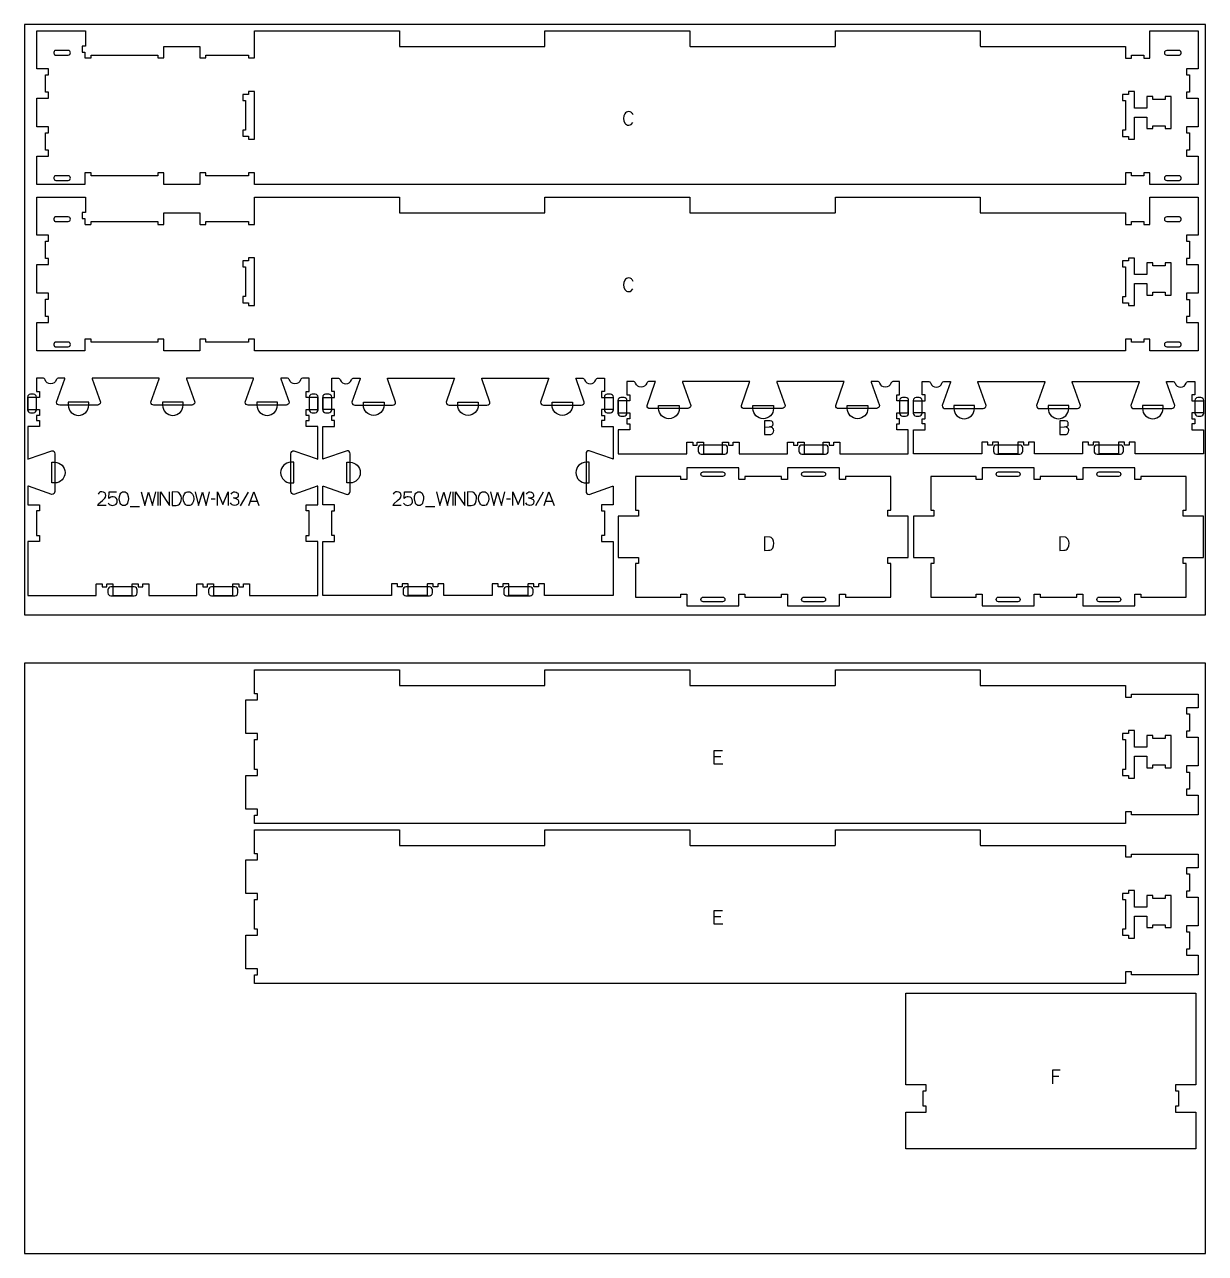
# Model space of a CAD drawing. Header units: millimetres. Extents: x -1220 to 1220, y -1270 to 3467.
# Drawn here: x -1220 to 1220, y -1270 to 1270 of the extents above; entities that cross this region are included whole.
import ezdxf

# ---------------------------------------------------------------- set-up
doc = ezdxf.new("R2010")
doc.units = ezdxf.units.MM
for name, color, linetype, true_color in [('0_SHEET_SPRUCEPLY_2440X122', 1, 'Continuous', 0xff0000), ('1_ANYTOOL_1MMDEEP_LABELS_S', 2, 'Continuous', 0xffff00), ('3_ANYTOOL_CUTTHROUGH_INSID', 4, 'Continuous', 0x00ffff), ('4_ANYTOOL_CUTTHROUGH_OUTSI', 5, 'Continuous', 0x0000ff), ('5_ANYTOOL_HALF_MILL_9MM_IN', 3, 'Continuous', 0x00ff00)]:
    doc.layers.add(name, color=color, linetype=linetype, true_color=true_color)

msp = doc.modelspace()

# ---------------------------------------------------------------- linework, layer by layer
at = {"layer": '0_SHEET_SPRUCEPLY_2440X122'}
for points in [[(-1220, 1270), (-1220, 50), (1220, 50), (1220, 1270)], [(-1220, -50), (-1220, -1270), (1220, -1270), (1220, -50)]]:
    msp.add_lwpolyline(points, close=True, dxfattribs=at)
at = {"layer": '1_ANYTOOL_1MMDEEP_LABELS_S'}
for p, q in [((-945, 304.2, 0), (-945, 276.2, 0)), ((-826.2, 289.1, 0), (-834.4, 289, 0)), ((-758.1, 303.7, 0), (-774.2, 275, 0)), ((-753.3, 285.1, 0), (-739.4, 285.1, 0)), ((-335, 304.2, 0), (-335, 276.2, 0)), ((-216.2, 289.1, 0), (-224.4, 289, 0)), ((-148.1, 303.7, 0), (-164.2, 275, 0)), ((-143.3, 285.1, 0), (-129.4, 285.1, 0)), ((-1001.6, 273.8, 0), (-982.3, 273.8, 0)), ((-391.6, 273.8, 0), (-372.3, 273.8, 0)), ((218.9, -243.8, 0), (205.2, -243.8, 0)), ((218.9, -574.4, 0), (205.2, -574.4, 0)), ((917.2, -904.5, 0), (903.7, -904.5, 0))]:
    msp.add_line(p, q, dxfattribs=at)
for points in [[(37.4, 1083.2, 0.131103), (33.9, 1088.2), (31.3, 1089.7), (28.2, 1090.2), (25.8, 1089.9), (23.7, 1089.1), (21.9, 1087.7), (20.4, 1085.8), (18.5, 1081.2), (17.8, 1076.2), (18.5, 1071.1), (20.4, 1066.5), (22, 1064.6), (23.8, 1063.3), (26, 1062.4), (28.5, 1062.2), (31.2, 1062.5), (33.4, 1063.7), (36.8, 1067.6)], [(37.4, 739.2, 0.131103), (33.9, 744.2), (31.3, 745.7), (28.2, 746.2), (25.8, 745.9), (23.7, 745.1), (21.9, 743.7), (20.4, 741.8), (18.5, 737.2), (17.8, 732.2), (18.5, 727.2), (20.4, 722.6), (22, 720.7), (23.8, 719.3), (26, 718.5), (28.5, 718.2), (31.2, 718.6), (33.4, 719.7), (36.8, 723.6)]]:
    msp.add_lwpolyline(points, format="xyb", dxfattribs=at)
for points in [[(309.2, 438.1), (319, 438.2), (324.3, 439.7), (325.4, 440.5), (326.1, 441.6), (326.7, 444.8), (326.3, 447.5), (325.8, 448.5), (325.1, 449.4), (324.2, 450), (323.2, 450.5), (320.4, 450.9), (309.2, 450.9)], [(309.2, 450.9), (309.2, 422.9), (318.2, 422.9), (320.6, 422.8), (322.2, 422.9), (323.6, 423.3), (324.9, 424.1), (325.9, 425.2), (327.4, 427.9), (327.9, 430.8), (327.7, 432.6), (327.2, 434.1), (326.4, 435.3), (325.2, 436.3), (322.3, 437.6), (319, 438.2)], [(919.2, 438.1), (929, 438.2), (934.3, 439.7), (935.4, 440.5), (936.1, 441.6), (936.7, 444.8), (936.3, 447.5), (935.8, 448.5), (935.1, 449.4), (934.2, 450), (933.2, 450.5), (930.4, 450.9), (919.2, 450.9)], [(919.2, 450.9), (919.2, 422.9), (928.2, 422.9), (930.6, 422.8), (932.2, 422.9), (933.6, 423.3), (934.9, 424.1), (935.9, 425.2), (937.4, 427.9), (937.9, 430.8), (937.7, 432.6), (937.2, 434.1), (936.4, 435.3), (935.2, 436.3), (932.3, 437.6), (929, 438.2)], [(-1051.6, 276.2), (-1068.6, 276.2), (-1067.2, 279.4), (-1059.3, 286.4), (-1054.2, 290.8), (-1052.5, 293.4), (-1052, 296.5), (-1052.6, 299.8), (-1053.3, 301.1), (-1054.4, 302.2), (-1057, 303.7), (-1060.3, 304.2), (-1062.9, 303.9), (-1065.1, 303), (-1066.8, 301.5), (-1068.2, 299.4)], [(-1047, 280.6), (-1045.3, 278.7), (-1043.3, 277.3), (-1041.1, 276.4), (-1038.6, 276.2), (-1033.2, 277.1), (-1031, 278.6), (-1029.4, 281.1), (-1028.7, 282.9), (-1028.5, 284.7), (-1029, 288.4), (-1030.7, 291.4), (-1032, 292.6), (-1033.5, 293.5), (-1037.2, 294.2), (-1039.7, 293.9), (-1041.9, 293.1), (-1045.8, 290.1), (-1045.2, 304.2), (-1030, 304.2)], [(-979, 304.2), (-971.8, 276.2), (-964, 303.3), (-956, 276.2), (-949, 304.2)], [(-939.4, 276.2), (-939.4, 304.2), (-920.6, 276.2), (-920.6, 304.2)], [(-867.6, 304.2), (-860.4, 276.2), (-852.5, 303.3), (-844.6, 276.2), (-837.6, 304.2)], [(-821.4, 276.2), (-821.4, 304.2), (-810.2, 277.7), (-799, 304), (-799, 276.2)], [(-786.5, 290.9), (-783.4, 290.4), (-780.5, 289.2), (-779.3, 288.4), (-778.4, 287.2), (-777.9, 285.8), (-777.7, 284), (-778.3, 280.4), (-779, 279.1), (-780, 278), (-782.8, 276.6), (-786.4, 276.2), (-789, 276.5), (-791.2, 277.5), (-792.9, 279.2), (-794.2, 281.5)], [(-793.2, 299.6), (-791.8, 301.6), (-790.1, 303), (-788, 303.9), (-785.5, 304.2), (-782.7, 303.7), (-780.4, 302.4), (-779.5, 301.4), (-778.9, 300.3), (-778.4, 297.4), (-778.7, 295.1), (-779.5, 293.4), (-780.7, 292.3), (-782.2, 291.5), (-789.1, 290.9)], [(-756.5, 276.2), (-746.4, 304.2), (-736, 276.2)], [(-441.6, 276.2), (-458.6, 276.2), (-457.2, 279.4), (-449.3, 286.4), (-444.2, 290.8), (-442.5, 293.4), (-442, 296.5), (-442.6, 299.8), (-443.3, 301.1), (-444.4, 302.2), (-447, 303.7), (-450.3, 304.2), (-452.9, 303.9), (-455.1, 303), (-456.8, 301.5), (-458.2, 299.4)], [(-437, 280.6), (-435.3, 278.7), (-433.3, 277.3), (-431.1, 276.4), (-428.6, 276.2), (-423.2, 277.1), (-421, 278.6), (-419.4, 281.1), (-418.7, 282.9), (-418.5, 284.7), (-419, 288.4), (-420.7, 291.4), (-422, 292.6), (-423.5, 293.5), (-427.2, 294.2), (-429.7, 293.9), (-431.9, 293.1), (-435.8, 290.1), (-435.2, 304.2), (-420, 304.2)], [(-369, 304.2), (-361.8, 276.2), (-354, 303.3), (-346, 276.2), (-339, 304.2)], [(-329.4, 276.2), (-329.4, 304.2), (-310.6, 276.2), (-310.6, 304.2)], [(-257.6, 304.2), (-250.4, 276.2), (-242.5, 303.3), (-234.6, 276.2), (-227.6, 304.2)], [(-211.4, 276.2), (-211.4, 304.2), (-200.2, 277.7), (-189, 304), (-189, 276.2)], [(-176.5, 290.9), (-173.4, 290.4), (-170.5, 289.2), (-169.3, 288.4), (-168.4, 287.2), (-167.9, 285.8), (-167.7, 284), (-168.3, 280.4), (-169, 279.1), (-170, 278), (-172.8, 276.6), (-176.4, 276.2), (-179, 276.5), (-181.2, 277.5), (-182.9, 279.2), (-184.2, 281.5)], [(-183.2, 299.6), (-181.8, 301.6), (-180.1, 303), (-178, 303.9), (-175.5, 304.2), (-172.7, 303.7), (-170.4, 302.4), (-169.5, 301.4), (-168.9, 300.3), (-168.4, 297.4), (-168.7, 295.1), (-169.5, 293.4), (-170.7, 292.3), (-172.2, 291.5), (-179.1, 290.9)], [(-146.5, 276.2), (-136.4, 304.2), (-126, 276.2)], [(222.9, -258.8), (205.2, -258.8), (205.2, -230.8), (221.8, -230.8)], [(222.9, -589.4), (205.2, -589.4), (205.2, -561.4), (221.8, -561.4)], [(920.2, -891.4), (903.7, -891.4), (903.7, -919.4)]]:
    msp.add_lwpolyline(points, dxfattribs=at)
for points in [[(-1015.1, 304.4), (-1012.5, 304), (-1010.4, 303), (-1008.8, 301.4), (-1007.5, 299.4), (-1006, 294.6), (-1005.6, 289.8), (-1007.6, 280.6), (-1008.8, 278.5), (-1010.4, 277.1), (-1012.5, 276.2), (-1015.1, 275.9), (-1017.6, 276.2), (-1019.7, 277.1), (-1021.3, 278.6), (-1022.5, 280.6), (-1024.5, 289.8), (-1024.1, 294.7), (-1022.6, 299.4), (-1021.3, 301.4), (-1019.7, 303), (-1017.6, 304)], [(-915, 304.2), (-915, 276.2), (-907, 276.2), (-904.2, 276.6), (-901.8, 277.5), (-899.9, 278.9), (-898.4, 280.9), (-896.6, 285.7), (-896, 290.8), (-896.5, 295.1), (-898.3, 299), (-901.6, 302.6), (-903.5, 303.5)], [(-881, 304.5), (-878.4, 304.1), (-876.2, 303.1), (-873, 299.6), (-871.2, 294.9), (-870.6, 290), (-871.2, 285.2), (-873.2, 280.5), (-874.6, 278.4), (-876.5, 276.9), (-878.7, 276), (-881.3, 275.7), (-884, 276), (-886.2, 276.9), (-888.1, 278.4), (-889.6, 280.6), (-891.6, 285.4), (-892.2, 290.3), (-891.5, 295.3), (-889.5, 300), (-888, 301.9), (-886, 303.4), (-883.7, 304.2)], [(-405.1, 304.4), (-402.5, 304), (-400.4, 303), (-398.8, 301.4), (-397.5, 299.4), (-396, 294.6), (-395.6, 289.8), (-397.6, 280.6), (-398.8, 278.5), (-400.4, 277.1), (-402.5, 276.2), (-405.1, 275.9), (-407.6, 276.2), (-409.7, 277.1), (-411.3, 278.6), (-412.5, 280.6), (-414.5, 289.8), (-414.1, 294.7), (-412.6, 299.4), (-411.3, 301.4), (-409.7, 303), (-407.6, 304)], [(-305, 304.2), (-305, 276.2), (-297, 276.2), (-294.2, 276.6), (-291.8, 277.5), (-289.9, 278.9), (-288.4, 280.9), (-286.6, 285.7), (-286, 290.8), (-286.5, 295.1), (-288.3, 299), (-291.6, 302.6), (-293.5, 303.5)], [(-271, 304.5), (-268.4, 304.1), (-266.2, 303.1), (-263, 299.6), (-261.2, 294.9), (-260.6, 290), (-261.2, 285.2), (-263.2, 280.5), (-264.6, 278.4), (-266.5, 276.9), (-268.7, 276), (-271.3, 275.7), (-274, 276), (-276.2, 276.9), (-278.1, 278.4), (-279.6, 280.6), (-281.6, 285.4), (-282.2, 290.3), (-281.5, 295.3), (-279.5, 300), (-278, 301.9), (-276, 303.4), (-273.7, 304.2)], [(309.2, 211.2), (309.2, 183.2), (317.1, 183.3), (320, 183.6), (322.4, 184.5), (324.3, 186), (325.8, 188), (327.6, 192.8), (328.2, 197.9), (327.6, 202.2), (325.9, 206.1), (322.6, 209.7), (320.6, 210.6)], [(919.2, 211.2), (919.2, 183.2), (927.1, 183.3), (930, 183.6), (932.4, 184.5), (934.3, 186), (935.8, 188), (937.6, 192.8), (938.2, 197.9), (937.6, 202.2), (935.9, 206.1), (932.6, 209.7), (930.6, 210.6)]]:
    msp.add_lwpolyline(points, close=True, dxfattribs=at)
at = {"layer": '3_ANYTOOL_CUTTHROUGH_INSID'}
for points in [[(-1130, 1216.5), (-1155.7, 1216.5), (-1156.5, 1216.4), (-1157.3, 1216.2), (-1158, 1215.7), (-1159.1, 1214.3), (-1159.7, 1212.6), (-1159.7, 1210.9), (-1159.1, 1209.2), (-1158, 1207.8), (-1157.3, 1207.4), (-1156.5, 1207.1), (-1155.7, 1207), (-1130, 1207, 1)], [(1140, 1216.4, 1), (1140, 1206.9), (1165.7, 1206.9), (1166.5, 1207), (1167.3, 1207.3), (1168, 1207.7), (1169.1, 1209.1), (1169.7, 1210.8), (1169.7, 1212.5), (1169.1, 1214.2), (1168, 1215.6), (1167.3, 1216.1), (1166.5, 1216.4), (1165.7, 1216.4)], [(-1130, 948, 1), (-1130, 957.5), (-1155.7, 957.5), (-1156.5, 957.4), (-1157.3, 957.2), (-1158, 956.7), (-1159.1, 955.3), (-1159.7, 953.6), (-1159.7, 951.9), (-1159.1, 950.2), (-1158, 948.8), (-1157.3, 948.4), (-1156.5, 948.1), (-1155.7, 948)], [(1140, 947.9), (1165.7, 947.9), (1166.5, 948), (1167.3, 948.3), (1168, 948.7), (1169.1, 950.1), (1169.7, 951.8), (1169.7, 953.5), (1169.1, 955.2), (1168, 956.6), (1167.3, 957.1), (1166.5, 957.4), (1165.7, 957.4), (1140, 957.4, 1)], [(-1130, 872.6), (-1155.7, 872.6), (-1156.5, 872.5), (-1157.3, 872.2), (-1158, 871.8), (-1159.1, 870.4), (-1159.7, 868.7), (-1159.7, 867), (-1159.1, 865.3), (-1158, 863.9), (-1157.3, 863.4), (-1156.5, 863.2), (-1155.7, 863.1), (-1130, 863.1, 1)], [(1140, 872.5, 1), (1140, 863), (1165.7, 863), (1166.5, 863.1), (1167.3, 863.3), (1168, 863.8), (1169.1, 865.2), (1169.7, 866.9), (1169.7, 868.6), (1169.1, 870.3), (1168, 871.7), (1167.3, 872.1), (1166.5, 872.4), (1165.7, 872.5)], [(-1130, 604.1, 1), (-1130, 613.6), (-1155.7, 613.6), (-1156.5, 613.5), (-1157.3, 613.2), (-1158, 612.8), (-1159.1, 611.4), (-1159.7, 609.7), (-1159.7, 608), (-1159.1, 606.3), (-1158, 604.9), (-1157.3, 604.4), (-1156.5, 604.2), (-1155.7, 604.1)], [(1140, 604), (1165.7, 604), (1166.5, 604.1), (1167.3, 604.3), (1168, 604.8), (1169.1, 606.2), (1169.7, 607.9), (1169.7, 609.6), (1169.1, 611.3), (1168, 612.7), (1167.3, 613.1), (1166.5, 613.4), (1165.7, 613.5), (1140, 613.5, 1)], [(222.4, 336), (182.4, 336, -1), (182.4, 345.5), (222.4, 345.5, -1)], [(430.4, 336), (390.4, 336, -1), (390.4, 345.5), (430.4, 345.5, -1)], [(792.4, 336, -1), (792.4, 345.5), (832.4, 345.5, -1), (832.4, 336)], [(1000.4, 336, -1), (1000.4, 345.5), (1040.4, 345.5, -1), (1040.4, 336)], [(222.4, 86.5, -1), (222.4, 77), (182.4, 77, -1), (182.4, 86.5)], [(430.4, 86.5, -1), (430.4, 77), (390.4, 77, -1), (390.4, 86.5)], [(792.4, 86.5), (832.4, 86.5, -1), (832.4, 77), (792.4, 77, -1)], [(1000.4, 86.5), (1040.4, 86.5, -1), (1040.4, 77), (1000.4, 77, -1)]]:
    msp.add_lwpolyline(points, format="xyb", close=True, dxfattribs=at)
for points in [[(-744.7, 1033.1), (-744.7, 1131.6), (-757.2, 1131.6), (-757.2, 1125.6), (-769.2, 1125.6), (-769.2, 1113.1), (-763.2, 1113.1), (-763.2, 1051.6), (-769.2, 1051.6), (-769.2, 1039.1), (-757.2, 1039.1), (-757.2, 1033.1)], [(1048.7, 1039), (1060.8, 1039), (1060.8, 1033), (1073.3, 1033), (1073.3, 1078.9), (1098.8, 1078.9), (1098.8, 1054.9), (1111.3, 1054.9), (1111.3, 1060.9), (1136.8, 1060.9), (1136.8, 1054.9), (1149.3, 1054.9), (1149.3, 1121.4), (1136.8, 1121.4), (1136.8, 1115.4), (1111.3, 1115.4), (1111.3, 1121.4), (1098.8, 1121.4), (1098.8, 1097.4), (1073.3, 1097.4), (1073.3, 1131.5), (1060.8, 1131.5), (1060.8, 1125.5), (1048.7, 1125.5), (1048.7, 1113), (1054.7, 1113), (1054.7, 1051.5), (1048.7, 1051.5)], [(-744.7, 689.1), (-744.7, 787.6), (-757.2, 787.6), (-757.2, 781.6), (-769.2, 781.6), (-769.2, 769.1), (-763.2, 769.1), (-763.2, 707.6), (-769.2, 707.6), (-769.2, 695.1), (-757.2, 695.1), (-757.2, 689.1)], [(1048.7, 695), (1060.8, 695), (1060.8, 689), (1073.3, 689), (1073.3, 735), (1098.8, 735), (1098.8, 711), (1111.3, 711), (1111.3, 717), (1136.8, 717), (1136.8, 711), (1149.3, 711), (1149.3, 777.5), (1136.8, 777.5), (1136.8, 771.5), (1111.3, 771.5), (1111.3, 777.5), (1098.8, 777.5), (1098.8, 753.5), (1073.3, 753.5), (1073.3, 787.5), (1060.8, 787.5), (1060.8, 781.5), (1048.7, 781.5), (1048.7, 769), (1054.7, 769), (1054.7, 707.5), (1048.7, 707.5)], [(1048.7, -281.9), (1060.8, -281.9), (1060.8, -287.9), (1073.3, -287.9), (1073.3, -242), (1098.8, -242), (1098.8, -266), (1111.3, -266), (1111.3, -260), (1136.8, -260), (1136.8, -266), (1149.3, -266), (1149.3, -199.5), (1136.8, -199.5), (1136.8, -205.5), (1111.3, -205.5), (1111.3, -199.5), (1098.8, -199.5), (1098.8, -223.5), (1073.3, -223.5), (1073.3, -189.4), (1060.8, -189.4), (1060.8, -195.4), (1048.7, -195.4), (1048.7, -207.9), (1054.7, -207.9), (1054.7, -269.4), (1048.7, -269.4)], [(1048.7, -612.5), (1060.8, -612.5), (1060.8, -618.5), (1073.3, -618.5), (1073.3, -572.6), (1098.8, -572.6), (1098.8, -596.6), (1111.3, -596.6), (1111.3, -590.6), (1136.8, -590.6), (1136.8, -596.6), (1149.3, -596.6), (1149.3, -530.1), (1136.8, -530.1), (1136.8, -536.1), (1111.3, -536.1), (1111.3, -530.1), (1098.8, -530.1), (1098.8, -554.1), (1073.3, -554.1), (1073.3, -520), (1060.8, -520), (1060.8, -526), (1048.7, -526), (1048.7, -538.5), (1054.7, -538.5), (1054.7, -600), (1048.7, -600)]]:
    msp.add_lwpolyline(points, close=True, dxfattribs=at)
at = {"layer": '4_ANYTOOL_CUTTHROUGH_OUTSI'}
for points in [[(-1083, 963.5), (-1095, 963.5, 0.414214), (-1095.2, 963.3), (-1095.2, 939.5), (-1194.7, 939.5), (-1194.7, 998), (-1171, 998, 0.414214), (-1170.8, 998.3), (-1170.8, 1010.3, 0.414214), (-1171, 1010.5), (-1176.8, 1010.5), (-1176.8, 1046), (-1171, 1046, 0.414214), (-1170.8, 1046.3), (-1170.8, 1058.3, 0.414214), (-1171, 1058.5), (-1194.7, 1058.5), (-1194.7, 1118), (-1171, 1118, 0.414214), (-1170.8, 1118.3), (-1170.8, 1130.3, 0.414214), (-1171, 1130.5), (-1176.8, 1130.5), (-1176.8, 1166), (-1171, 1166, 0.414214), (-1170.8, 1166.3), (-1170.8, 1178.3, 0.414214), (-1171, 1178.5), (-1194.7, 1178.5), (-1194.7, 1257), (-1093.8, 1257), (-1093.8, 1225.5), (-1101, 1225.5, 0.414214), (-1101.2, 1225.3), (-1101.2, 1213.3, 0.414214), (-1101, 1213), (-1095.2, 1213), (-1095.2, 1201.3, 0.414214), (-1095, 1201), (-1083, 1201, 0.414214), (-1082.7, 1201.3), (-1082.7, 1207), (-944.7, 1207), (-944.7, 1201.3, 0.414214), (-944.5, 1201), (-932.5, 1201, 0.414214), (-932.2, 1201.3), (-932.2, 1225), (-857.7, 1225), (-857.7, 1201.3, 0.414214), (-857.5, 1201), (-845.5, 1201, 0.414214), (-845.2, 1201.3), (-845.2, 1207), (-757.2, 1207), (-757.2, 1201.3, 0.414214), (-757, 1201), (-745, 1201, 0.414214), (-744.7, 1201.3), (-744.7, 1257), (-445.3, 1257), (-445.3, 1225.3, 0.414214), (-445, 1225), (-145, 1225, 0.414214), (-144.7, 1225.3), (-144.7, 1257), (154.8, 1257), (154.8, 1225.3, 0.414214), (155, 1225), (455, 1225, 0.414214), (455.3, 1225.3), (455.3, 1257), (754.8, 1257), (754.8, 1225.3, 0.414214), (755, 1225), (1054.7, 1225), (1054.7, 1201.2, 0.414214), (1055, 1200.9), (1067, 1200.9, 0.414214), (1067.2, 1201.2), (1067.2, 1206.9), (1092.8, 1206.9), (1092.8, 1201.2, 0.414214), (1093, 1200.9), (1105, 1200.9, 0.414214), (1105.3, 1201.2), (1105.3, 1256.9), (1204.7, 1256.9), (1204.7, 1178.4), (1181, 1178.4, 0.414214), (1180.8, 1178.2), (1180.8, 1166.2, 0.414214), (1181, 1165.9), (1186.8, 1165.9), (1186.8, 1130.4), (1181, 1130.4, 0.414214), (1180.8, 1130.2), (1180.8, 1118.2, 0.414214), (1181, 1117.9), (1204.7, 1117.9), (1204.7, 1058.4), (1181, 1058.4, 0.414214), (1180.8, 1058.2), (1180.8, 1046.2, 0.414214), (1181, 1045.9), (1186.8, 1045.9), (1186.8, 1010.4), (1181, 1010.4, 0.414214), (1180.8, 1010.2), (1180.8, 998.2, 0.414214), (1181, 997.9), (1204.7, 997.9), (1204.7, 939.4), (1105.3, 939.4), (1105.3, 963.2, 0.414214), (1105, 963.4), (1093, 963.4, 0.414214), (1092.8, 963.2), (1092.8, 957.4), (1067.2, 957.4), (1067.2, 963.2, 0.414214), (1067, 963.4), (1055, 963.4, 0.414214), (1054.7, 963.2), (1054.7, 939.5), (-744.7, 939.5), (-744.7, 963.3, 0.414214), (-745, 963.5), (-757, 963.5, 0.414214), (-757.2, 963.3), (-757.2, 957.5), (-845.2, 957.5), (-845.2, 963.3, 0.414214), (-845.5, 963.5), (-857.5, 963.5, 0.414214), (-857.7, 963.3), (-857.7, 939.5), (-932.2, 939.5), (-932.2, 963.3, 0.414214), (-932.5, 963.5), (-944.5, 963.5, 0.414214), (-944.7, 963.3), (-944.7, 957.5), (-1082.7, 957.5), (-1082.7, 963.3, 0.414214)], [(-1083, 619.6), (-1095, 619.6, 0.414214), (-1095.2, 619.3), (-1095.2, 595.6), (-1194.7, 595.6), (-1194.7, 654.1), (-1171, 654.1, 0.414214), (-1170.8, 654.3), (-1170.8, 666.3, 0.414214), (-1171, 666.6), (-1176.8, 666.6), (-1176.8, 702.1), (-1171, 702.1, 0.414214), (-1170.8, 702.3), (-1170.8, 714.3, 0.414214), (-1171, 714.6), (-1194.7, 714.6), (-1194.7, 774.1), (-1171, 774.1, 0.414214), (-1170.8, 774.3), (-1170.8, 786.3, 0.414214), (-1171, 786.6), (-1176.8, 786.6), (-1176.8, 822.1), (-1171, 822.1, 0.414214), (-1170.8, 822.3), (-1170.8, 834.3, 0.414214), (-1171, 834.6), (-1194.7, 834.6), (-1194.7, 913.1), (-1093.8, 913.1), (-1093.8, 881.6), (-1101, 881.6, 0.414214), (-1101.2, 881.3), (-1101.2, 869.3, 0.414214), (-1101, 869.1), (-1095.2, 869.1), (-1095.2, 857.3, 0.414214), (-1095, 857.1), (-1083, 857.1, 0.414214), (-1082.7, 857.3), (-1082.7, 863.1), (-944.7, 863.1), (-944.7, 857.3, 0.414214), (-944.5, 857.1), (-932.5, 857.1, 0.414214), (-932.2, 857.3), (-932.2, 881.1), (-857.7, 881.1), (-857.7, 857.3, 0.414214), (-857.5, 857.1), (-845.5, 857.1, 0.414214), (-845.2, 857.3), (-845.2, 863.1), (-757.2, 863.1), (-757.2, 857.3, 0.414214), (-757, 857.1), (-745, 857.1, 0.414214), (-744.7, 857.3), (-744.7, 913.1), (-445.3, 913.1), (-445.3, 881.3, 0.414214), (-445, 881.1), (-145, 881.1, 0.414214), (-144.7, 881.3), (-144.7, 913.1), (154.8, 913.1), (154.8, 881.3, 0.414214), (155, 881.1), (455, 881.1, 0.414214), (455.3, 881.3), (455.3, 913.1), (754.8, 913.1), (754.8, 881.3, 0.414214), (755, 881.1), (1054.7, 881.1), (1054.7, 857.2, 0.414214), (1055, 857), (1067, 857, 0.414214), (1067.2, 857.2), (1067.2, 863), (1092.8, 863), (1092.8, 857.2, 0.414214), (1093, 857), (1105, 857, 0.414214), (1105.3, 857.2), (1105.3, 913), (1204.7, 913), (1204.7, 834.5), (1181, 834.5, 0.414214), (1180.8, 834.2), (1180.8, 822.2, 0.414214), (1181, 822), (1186.8, 822), (1186.8, 786.5), (1181, 786.5, 0.414214), (1180.8, 786.2), (1180.8, 774.2, 0.414214), (1181, 774), (1204.7, 774), (1204.7, 714.5), (1181, 714.5, 0.414214), (1180.8, 714.2), (1180.8, 702.2, 0.414214), (1181, 702), (1186.8, 702), (1186.8, 666.5), (1181, 666.5, 0.414214), (1180.8, 666.2), (1180.8, 654.2, 0.414214), (1181, 654), (1204.7, 654), (1204.7, 595.5), (1105.3, 595.5), (1105.3, 619.2, 0.414214), (1105, 619.5), (1093, 619.5, 0.414214), (1092.8, 619.2), (1092.8, 613.5), (1067.2, 613.5), (1067.2, 619.2, 0.414214), (1067, 619.5), (1055, 619.5, 0.414214), (1054.7, 619.2), (1054.7, 595.6), (-744.7, 595.6), (-744.7, 619.3, 0.414214), (-745, 619.6), (-757, 619.6, 0.414214), (-757.2, 619.3), (-757.2, 613.6), (-845.2, 613.6), (-845.2, 619.3, 0.414214), (-845.5, 619.6), (-857.5, 619.6, 0.414214), (-857.7, 619.3), (-857.7, 595.6), (-932.2, 595.6), (-932.2, 619.3, 0.414214), (-932.5, 619.6), (-944.5, 619.6, 0.414214), (-944.7, 619.3), (-944.7, 613.6), (-1082.7, 613.6), (-1082.7, 619.3, 0.414214)], [(-885.5, 539.2), (-885.3, 537.8), (-868.4, 489.5), (-868.4, 489.5, -0.414214), (-874.6, 483.2), (-952.6, 483.2, -0.414214), (-958.9, 489.5), (-958.9, 489.5), (-942, 537.8), (-941.7, 539.2), (-1080.4, 539.2), (-1080.2, 537.8), (-1063.3, 489.5), (-1063.3, 489.5, -0.414214), (-1069.5, 483.2), (-1147.5, 483.2, -0.414214), (-1153.8, 489.5), (-1153.8, 489.5), (-1136.9, 537.8), (-1136.6, 539.2), (-1149, 539.2, 0.317837), (-1154.5, 535.4, -0.707107), (-1177.6, 535.4, 0.317837), (-1183, 539.2), (-1195.4, 539.2), (-1195.4, 511.7), (-1189.6, 511.7, -0.414214), (-1189.4, 511.5), (-1189.4, 499.5, -0.414214), (-1189.6, 499.2), (-1213.4, 499.2), (-1213.4, 474.7), (-1189.6, 474.7, -0.414214), (-1189.4, 474.5), (-1189.4, 462.5, -0.414214), (-1189.6, 462.2), (-1195.4, 462.2), (-1195.4, 451.7), (-1189.6, 451.7, -0.414214), (-1189.4, 451.5), (-1189.4, 439.5, -0.414214), (-1189.6, 439.2), (-1213.4, 439.2), (-1213.4, 372), (-1212, 372.2), (-1163.7, 389.1), (-1163.6, 389.2, -0.414214), (-1157.4, 382.9), (-1157.4, 304.9, -0.414214), (-1163.6, 298.7), (-1163.7, 298.7), (-1212, 315.6), (-1213.4, 315.8), (-1213.4, 277.2), (-1189.6, 277.2, -0.414214), (-1189.4, 277), (-1189.4, 265, -0.414214), (-1189.6, 264.7), (-1195.4, 264.7), (-1195.4, 214.2), (-1189.6, 214.2, -0.414214), (-1189.4, 214), (-1189.4, 202, -0.414214), (-1189.6, 201.7), (-1213.4, 201.7), (-1213.4, 89.7), (-1071.9, 89.7), (-1071.9, 113.5, -0.414214), (-1071.6, 113.7), (-1059.6, 113.7, -0.414214), (-1059.4, 113.5), (-1059.4, 107.7), (-1049.9, 107.7), (-1049.9, 113.5, -0.414214), (-1049.6, 113.7), (-1037.6, 113.7, -0.414214), (-1037.4, 113.5), (-1037.4, 89.7), (-997.9, 89.7), (-997.9, 113.5, -0.414214), (-997.6, 113.7), (-985.6, 113.7, -0.414214), (-985.4, 113.5), (-985.4, 107.7), (-975.9, 107.7), (-975.9, 113.5, -0.414214), (-975.6, 113.7), (-963.6, 113.7, -0.414214), (-963.4, 113.5), (-963.4, 89.7), (-863.9, 89.7), (-863.9, 113.5, -0.414214), (-863.6, 113.7), (-851.6, 113.7, -0.414214), (-851.4, 113.5), (-851.4, 107.7), (-841.9, 107.7), (-841.9, 113.5, -0.414214), (-841.6, 113.7), (-829.6, 113.7, -0.414214), (-829.4, 113.5), (-829.4, 89.7), (-789.9, 89.7), (-789.9, 113.5, -0.414214), (-789.6, 113.7), (-777.6, 113.7, -0.414214), (-777.4, 113.5), (-777.4, 107.7), (-767.9, 107.7), (-767.9, 113.5, -0.414214), (-767.6, 113.7), (-755.6, 113.7, -0.414214), (-755.4, 113.5), (-755.4, 89.7), (-613.9, 89.7), (-613.9, 201.7), (-637.6, 201.7, -0.414214), (-637.9, 202), (-637.9, 214, -0.414214), (-637.6, 214.2), (-631.9, 214.2), (-631.9, 264.7), (-637.6, 264.7, -0.414214), (-637.9, 265), (-637.9, 277, -0.414214), (-637.6, 277.2), (-613.9, 277.2), (-613.9, 315.8), (-615.3, 315.6), (-663.6, 298.7), (-663.6, 298.7, -0.414214), (-669.9, 304.9), (-669.9, 382.9, -0.414214), (-663.6, 389.2), (-663.6, 389.1), (-615.3, 372.2), (-613.9, 372), (-613.9, 439.2), (-637.6, 439.2, -0.414214), (-637.9, 439.5), (-637.9, 451.5, -0.414214), (-637.6, 451.7), (-631.9, 451.7), (-631.9, 462.2), (-637.6, 462.2, -0.414214), (-637.9, 462.5), (-637.9, 474.5, -0.414214), (-637.6, 474.7), (-613.9, 474.7), (-613.9, 499.2), (-637.6, 499.2, -0.414214), (-637.9, 499.5), (-637.9, 511.5, -0.414214), (-637.6, 511.7), (-631.9, 511.7), (-631.9, 539.2), (-644.3, 539.2, 0.317837), (-649.7, 535.4, -0.707107), (-672.8, 535.4, 0.317837), (-678.2, 539.2), (-690.6, 539.2), (-690.4, 537.8), (-673.5, 489.5), (-673.5, 489.5, -0.414214), (-679.7, 483.2), (-757.7, 483.2, -0.414214), (-764, 489.5), (-764, 489.5), (-747.1, 537.8), (-746.8, 539.2)], [(-331.7, 539.2), (-332, 537.8), (-348.9, 489.5), (-348.9, 489.5, 0.414214), (-342.6, 483.2), (-264.6, 483.2, 0.414214), (-258.4, 489.5), (-258.4, 489.5), (-275.3, 537.8), (-275.5, 539.2), (-136.8, 539.2), (-137.1, 537.8), (-154, 489.5), (-154, 489.5, 0.414214), (-147.7, 483.2), (-69.7, 483.2, 0.414214), (-63.5, 489.5), (-63.5, 489.5), (-80.4, 537.8), (-80.6, 539.2), (-68.2, 539.2, -0.317837), (-62.8, 535.4, 0.707107), (-39.7, 535.4, -0.317837), (-34.3, 539.2), (-21.9, 539.2), (-21.9, 511.7), (-27.6, 511.7, 0.414214), (-27.9, 511.5), (-27.9, 499.5, 0.414214), (-27.6, 499.2), (-3.9, 499.2), (-3.9, 474.7), (-27.6, 474.7, 0.414214), (-27.9, 474.5), (-27.9, 462.5, 0.414214), (-27.6, 462.2), (-21.9, 462.2), (-21.9, 451.7), (-27.6, 451.7, 0.414214), (-27.9, 451.5), (-27.9, 439.5, 0.414214), (-27.6, 439.2), (-3.9, 439.2), (-3.9, 372), (-5.3, 372.2), (-53.6, 389.1), (-53.6, 389.2, 0.414214), (-59.9, 382.9), (-59.9, 304.9, 0.414214), (-53.6, 298.7), (-53.6, 298.7), (-5.3, 315.6), (-3.9, 315.8), (-3.9, 277.2), (-27.6, 277.2, 0.414214), (-27.9, 277), (-27.9, 265, 0.414214), (-27.6, 264.7), (-21.9, 264.7), (-21.9, 214.2), (-27.6, 214.2, 0.414214), (-27.9, 214), (-27.9, 202, 0.414214), (-27.6, 201.7), (-3.9, 201.7), (-3.9, 89.7), (-145.4, 89.7), (-145.4, 113.5, 0.414214), (-145.6, 113.7), (-157.6, 113.7, 0.414214), (-157.9, 113.5), (-157.9, 107.7), (-167.4, 107.7), (-167.4, 113.5, 0.414214), (-167.6, 113.7), (-179.6, 113.7, 0.414214), (-179.9, 113.5), (-179.9, 89.7), (-219.4, 89.7), (-219.4, 113.5, 0.414214), (-219.6, 113.7), (-231.6, 113.7, 0.414214), (-231.9, 113.5), (-231.9, 107.7), (-241.4, 107.7), (-241.4, 113.5, 0.414214), (-241.6, 113.7), (-253.6, 113.7, 0.414214), (-253.9, 113.5), (-253.9, 89.7), (-353.4, 89.7), (-353.4, 113.5, 0.414214), (-353.6, 113.7), (-365.6, 113.7, 0.414214), (-365.9, 113.5), (-365.9, 107.7), (-375.4, 107.7), (-375.4, 113.5, 0.414214), (-375.6, 113.7), (-387.6, 113.7, 0.414214), (-387.9, 113.5), (-387.9, 89.7), (-427.4, 89.7), (-427.4, 113.5, 0.414214), (-427.6, 113.7), (-439.6, 113.7, 0.414214), (-439.9, 113.5), (-439.9, 107.7), (-449.4, 107.7), (-449.4, 113.5, 0.414214), (-449.6, 113.7), (-461.6, 113.7, 0.414214), (-461.9, 113.5), (-461.9, 89.7), (-603.4, 89.7), (-603.4, 201.7), (-579.6, 201.7, 0.414214), (-579.4, 202), (-579.4, 214, 0.414214), (-579.6, 214.2), (-585.4, 214.2), (-585.4, 264.7), (-579.6, 264.7, 0.414214), (-579.4, 265), (-579.4, 277, 0.414214), (-579.6, 277.2), (-603.4, 277.2), (-603.4, 315.8), (-602, 315.6), (-553.7, 298.7), (-553.6, 298.7, 0.414214), (-547.4, 304.9), (-547.4, 382.9, 0.414214), (-553.6, 389.2), (-553.7, 389.1), (-602, 372.2), (-603.4, 372), (-603.4, 439.2), (-579.6, 439.2, 0.414214), (-579.4, 439.5), (-579.4, 451.5, 0.414214), (-579.6, 451.7), (-585.4, 451.7), (-585.4, 462.2), (-579.6, 462.2, 0.414214), (-579.4, 462.5), (-579.4, 474.5, 0.414214), (-579.6, 474.7), (-603.4, 474.7), (-603.4, 499.2), (-579.6, 499.2, 0.414214), (-579.4, 499.5), (-579.4, 511.5, 0.414214), (-579.6, 511.7), (-585.4, 511.7), (-585.4, 539.2), (-573, 539.2, -0.317837), (-567.6, 535.4, 0.707107), (-544.5, 535.4, -0.317837), (-539, 539.2), (-526.6, 539.2), (-526.9, 537.8), (-543.8, 489.5), (-543.8, 489.5, 0.414214), (-537.5, 483.2), (-459.5, 483.2, 0.414214), (-453.3, 489.5), (-453.3, 489.5), (-470.2, 537.8), (-470.4, 539.2)], [(278, 530.9), (278.3, 532.3), (139.6, 532.3), (139.8, 530.9), (156.7, 482.6), (156.7, 482.6, -0.414214), (150.5, 476.3), (72.5, 476.3, -0.414214), (66.2, 482.6), (66.2, 482.6), (83.1, 530.9), (83.4, 532.3), (71, 532.3, 0.317837), (65.5, 528.5, -0.707107), (42.4, 528.5, 0.317837), (37, 532.3), (24.6, 532.3), (24.6, 504.8), (30.4, 504.8, -0.414214), (30.6, 504.6), (30.6, 492.6, -0.414214), (30.4, 492.3), (6.6, 492.3), (6.6, 467.8), (30.4, 467.8, -0.414214), (30.6, 467.6), (30.6, 455.6, -0.414214), (30.4, 455.3), (24.6, 455.3), (24.6, 444.8), (30.4, 444.8, -0.414214), (30.6, 444.6), (30.6, 432.6, -0.414214), (30.4, 432.3), (6.6, 432.3), (6.6, 382.8), (148.1, 382.8), (148.1, 406.6, -0.414214), (148.4, 406.8), (160.4, 406.8, -0.414214), (160.6, 406.6), (160.6, 400.8), (170.1, 400.8), (170.1, 406.6, -0.414214), (170.4, 406.8), (182.4, 406.8, -0.414214), (182.6, 406.6), (182.6, 382.8), (222.1, 382.8), (222.1, 406.6, -0.414214), (222.4, 406.8), (234.4, 406.8, -0.414214), (234.6, 406.6), (234.6, 400.8), (244.1, 400.8), (244.1, 406.6, -0.414214), (244.4, 406.8), (256.4, 406.8, -0.414214), (256.6, 406.6), (256.6, 382.8), (356.1, 382.8), (356.1, 406.6, -0.414214), (356.4, 406.8), (368.4, 406.8, -0.414214), (368.6, 406.6), (368.6, 400.8), (378.1, 400.8), (378.1, 406.6, -0.414214), (378.4, 406.8), (390.4, 406.8, -0.414214), (390.6, 406.6), (390.6, 382.8), (430.1, 382.8), (430.1, 406.6, -0.414214), (430.4, 406.8), (442.4, 406.8, -0.414214), (442.6, 406.6), (442.6, 400.8), (452.1, 400.8), (452.1, 406.6, -0.414214), (452.4, 406.8), (464.4, 406.8, -0.414214), (464.6, 406.6), (464.6, 382.8), (606.1, 382.8), (606.1, 432.3), (582.4, 432.3, -0.414214), (582.1, 432.6), (582.1, 444.6, -0.414214), (582.4, 444.8), (588.1, 444.8), (588.1, 455.3), (582.4, 455.3, -0.414214), (582.1, 455.6), (582.1, 467.6, -0.414214), (582.4, 467.8), (606.1, 467.8), (606.1, 492.3), (582.4, 492.3, -0.414214), (582.1, 492.6), (582.1, 504.6, -0.414214), (582.4, 504.8), (588.1, 504.8), (588.1, 532.3), (575.7, 532.3, 0.317837), (570.3, 528.5, -0.707107), (547.2, 528.5, 0.317837), (541.8, 532.3), (529.4, 532.3), (529.6, 530.9), (546.5, 482.6), (546.5, 482.6, -0.414214), (540.3, 476.3), (462.3, 476.3, -0.414214), (456, 482.6), (456, 482.6), (472.9, 530.9), (473.2, 532.3), (334.5, 532.3), (334.7, 530.9), (351.6, 482.6), (351.6, 482.6, -0.414214), (345.4, 476.3), (267.4, 476.3, -0.414214), (261.1, 482.6), (261.1, 482.6)], [(944.7, 530.9), (944.5, 532.3), (1083.2, 532.3), (1082.9, 530.9), (1066, 482.6), (1066, 482.6, 0.414214), (1072.3, 476.3), (1150.3, 476.3, 0.414214), (1156.5, 482.6), (1156.5, 482.6), (1139.6, 530.9), (1139.4, 532.3), (1151.8, 532.3, -0.317837), (1157.2, 528.5, 0.707107), (1180.3, 528.5, -0.317837), (1185.7, 532.3), (1198.1, 532.3), (1198.1, 504.8), (1192.4, 504.8, 0.414214), (1192.1, 504.6), (1192.1, 492.6, 0.414214), (1192.4, 492.3), (1216.1, 492.3), (1216.1, 467.8), (1192.4, 467.8, 0.414214), (1192.1, 467.6), (1192.1, 455.6, 0.414214), (1192.4, 455.3), (1198.1, 455.3), (1198.1, 444.8), (1192.4, 444.8, 0.414214), (1192.1, 444.6), (1192.1, 432.6, 0.414214), (1192.4, 432.3), (1216.1, 432.3), (1216.1, 382.8), (1074.6, 382.8), (1074.6, 406.6, 0.414214), (1074.4, 406.8), (1062.4, 406.8, 0.414214), (1062.1, 406.6), (1062.1, 400.8), (1052.6, 400.8), (1052.6, 406.6, 0.414214), (1052.4, 406.8), (1040.4, 406.8, 0.414214), (1040.1, 406.6), (1040.1, 382.8), (1000.6, 382.8), (1000.6, 406.6, 0.414214), (1000.4, 406.8), (988.4, 406.8, 0.414214), (988.1, 406.6), (988.1, 400.8), (978.6, 400.8), (978.6, 406.6, 0.414214), (978.4, 406.8), (966.4, 406.8, 0.414214), (966.1, 406.6), (966.1, 382.8), (866.6, 382.8), (866.6, 406.6, 0.414214), (866.4, 406.8), (854.4, 406.8, 0.414214), (854.1, 406.6), (854.1, 400.8), (844.6, 400.8), (844.6, 406.6, 0.414214), (844.4, 406.8), (832.4, 406.8, 0.414214), (832.1, 406.6), (832.1, 382.8), (792.6, 382.8), (792.6, 406.6, 0.414214), (792.4, 406.8), (780.4, 406.8, 0.414214), (780.1, 406.6), (780.1, 400.8), (770.6, 400.8), (770.6, 406.6, 0.414214), (770.4, 406.8), (758.4, 406.8, 0.414214), (758.1, 406.6), (758.1, 382.8), (616.6, 382.8), (616.6, 432.3), (640.4, 432.3, 0.414214), (640.6, 432.6), (640.6, 444.6, 0.414214), (640.4, 444.8), (634.6, 444.8), (634.6, 455.3), (640.4, 455.3, 0.414214), (640.6, 455.6), (640.6, 467.6, 0.414214), (640.4, 467.8), (616.6, 467.8), (616.6, 492.3), (640.4, 492.3, 0.414214), (640.6, 492.6), (640.6, 504.6, 0.414214), (640.4, 504.8), (634.6, 504.8), (634.6, 532.3), (647, 532.3, -0.317837), (652.4, 528.5, 0.707107), (675.5, 528.5, -0.317837), (681, 532.3), (693.4, 532.3), (693.1, 530.9), (676.2, 482.6), (676.2, 482.6, 0.414214), (682.5, 476.3), (760.5, 476.3, 0.414214), (766.7, 482.6), (766.7, 482.6), (749.8, 530.9), (749.6, 532.3), (888.3, 532.3), (888, 530.9), (871.1, 482.6), (871.1, 482.6, 0.414214), (877.4, 476.3), (955.4, 476.3, 0.414214), (961.6, 482.6), (961.6, 482.6)], [(136.1, 92.2, -0.414214), (136.4, 92.5), (148.4, 92.5, -0.414214), (148.6, 92.2), (148.6, 68.5), (256.1, 68.5), (256.1, 92.2, -0.414214), (256.4, 92.5), (268.4, 92.5, -0.414214), (268.6, 92.2), (268.6, 86.5), (344.1, 86.5), (344.1, 92.2, -0.414214), (344.4, 92.5), (356.4, 92.5, -0.414214), (356.6, 92.2), (356.6, 68.5), (464.1, 68.5), (464.1, 92.2, -0.414214), (464.4, 92.5), (476.4, 92.5, -0.414214), (476.6, 92.2), (476.6, 86.5), (570.1, 86.5), (570.1, 156), (564.4, 156, -0.414214), (564.1, 156.2), (564.1, 168.2, -0.414214), (564.4, 168.5), (606.1, 168.5), (606.1, 254), (564.4, 254, -0.414214), (564.1, 254.2), (564.1, 266.2, -0.414214), (564.4, 266.5), (570.1, 266.5), (570.1, 336), (476.6, 336), (476.6, 330.2, -0.414214), (476.4, 330), (464.4, 330, -0.414214), (464.1, 330.2), (464.1, 354), (356.6, 354), (356.6, 330.2, -0.414214), (356.4, 330), (344.4, 330, -0.414214), (344.1, 330.2), (344.1, 336), (268.6, 336), (268.6, 330.2, -0.414214), (268.4, 330), (256.4, 330, -0.414214), (256.1, 330.2), (256.1, 354), (148.6, 354), (148.6, 330.2, -0.414214), (148.4, 330), (136.4, 330, -0.414214), (136.1, 330.2), (136.1, 336), (42.6, 336), (42.6, 266.5), (48.4, 266.5, -0.414214), (48.6, 266.2), (48.6, 254.2, -0.414214), (48.4, 254), (6.6, 254), (6.6, 168.5), (48.4, 168.5, -0.414214), (48.6, 168.2), (48.6, 156.2, -0.414214), (48.4, 156), (42.6, 156), (42.6, 86.5), (136.1, 86.5)], [(1086.6, 330.2, -0.414214), (1086.4, 330), (1074.4, 330, -0.414214), (1074.1, 330.2), (1074.1, 354), (966.6, 354), (966.6, 330.2, -0.414214), (966.4, 330), (954.4, 330, -0.414214), (954.1, 330.2), (954.1, 336), (878.6, 336), (878.6, 330.2, -0.414214), (878.4, 330), (866.4, 330, -0.414214), (866.1, 330.2), (866.1, 354), (758.6, 354), (758.6, 330.2, -0.414214), (758.4, 330), (746.4, 330, -0.414214), (746.1, 330.2), (746.1, 336), (652.6, 336), (652.6, 266.5), (658.4, 266.5, -0.414214), (658.6, 266.2), (658.6, 254.2, -0.414214), (658.4, 254), (616.6, 254), (616.6, 168.5), (658.4, 168.5, -0.414214), (658.6, 168.2), (658.6, 156.2, -0.414214), (658.4, 156), (652.6, 156), (652.6, 86.5), (746.1, 86.5), (746.1, 92.2, -0.414214), (746.4, 92.5), (758.4, 92.5, -0.414214), (758.6, 92.2), (758.6, 68.5), (866.1, 68.5), (866.1, 92.2, -0.414214), (866.4, 92.5), (878.4, 92.5, -0.414214), (878.6, 92.2), (878.6, 86.5), (954.1, 86.5), (954.1, 92.2, -0.414214), (954.4, 92.5), (966.4, 92.5, -0.414214), (966.6, 92.2), (966.6, 68.5), (1074.1, 68.5), (1074.1, 92.2, -0.414214), (1074.4, 92.5), (1086.4, 92.5, -0.414214), (1086.6, 92.2), (1086.6, 86.5), (1180.1, 86.5), (1180.1, 156), (1174.4, 156, -0.414214), (1174.1, 156.2), (1174.1, 168.2, -0.414214), (1174.4, 168.5), (1216.1, 168.5), (1216.1, 254), (1174.4, 254, -0.414214), (1174.1, 254.2), (1174.1, 266.2, -0.414214), (1174.4, 266.5), (1180.1, 266.5), (1180.1, 336), (1086.6, 336)], [(755, -381.4), (-744.7, -381.4), (-744.7, -363.9), (-739, -363.9, 0.414214), (-738.7, -363.7), (-738.7, -351.7, 0.414214), (-739, -351.4), (-762.7, -351.4), (-762.7, -281.9), (-739, -281.9, 0.414214), (-738.7, -281.7), (-738.7, -269.7, 0.414214), (-739, -269.4), (-744.7, -269.4), (-744.7, -207.9), (-739, -207.9, 0.414214), (-738.7, -207.7), (-738.7, -195.7, 0.414214), (-739, -195.4), (-762.7, -195.4), (-762.7, -125.9), (-739, -125.9, 0.414214), (-738.7, -125.7), (-738.7, -113.7, 0.414214), (-739, -113.4), (-744.7, -113.4), (-744.7, -63.9), (-445.3, -63.9), (-445.3, -95.7, 0.414214), (-445, -95.9), (-145, -95.9, 0.414214), (-144.7, -95.7), (-144.7, -63.9), (154.8, -63.9), (154.8, -95.7, 0.414214), (155, -95.9), (455, -95.9, 0.414214), (455.3, -95.7), (455.3, -63.9), (754.8, -63.9), (754.8, -95.7, 0.414214), (755, -95.9), (1054.7, -95.9), (1054.7, -119.7, 0.414214), (1055, -120), (1067, -120, 0.414214), (1067.2, -119.7), (1067.2, -114), (1204.7, -114), (1204.7, -142.5), (1181, -142.5, 0.414214), (1180.8, -142.7), (1180.8, -154.7, 0.414214), (1181, -155), (1186.8, -155), (1186.8, -190.5), (1181, -190.5, 0.414214), (1180.8, -190.7), (1180.8, -202.7, 0.414214), (1181, -203), (1204.7, -203), (1204.7, -262.5), (1181, -262.5, 0.414214), (1180.8, -262.7), (1180.8, -274.7, 0.414214), (1181, -275), (1186.8, -275), (1186.8, -310.5), (1181, -310.5, 0.414214), (1180.8, -310.7), (1180.8, -322.7, 0.414214), (1181, -323), (1204.7, -323), (1204.7, -363.5), (1067.2, -363.5), (1067.2, -357.7, 0.414214), (1067, -357.5), (1055, -357.5, 0.414214), (1054.7, -357.7), (1054.7, -381.4)], [(755, -712), (-744.7, -712), (-744.7, -694.5), (-739, -694.5, 0.414214), (-738.7, -694.2), (-738.7, -682.2, 0.414214), (-739, -682), (-762.7, -682), (-762.7, -612.5), (-739, -612.5, 0.414214), (-738.7, -612.2), (-738.7, -600.2, 0.414214), (-739, -600), (-744.7, -600), (-744.7, -538.5), (-739, -538.5, 0.414214), (-738.7, -538.2), (-738.7, -526.2, 0.414214), (-739, -526), (-762.7, -526), (-762.7, -456.5), (-739, -456.5, 0.414214), (-738.7, -456.2), (-738.7, -444.2, 0.414214), (-739, -444), (-744.7, -444), (-744.7, -394.5), (-445.3, -394.5), (-445.3, -426.2, 0.414214), (-445, -426.5), (-145, -426.5, 0.414214), (-144.7, -426.2), (-144.7, -394.5), (154.8, -394.5), (154.8, -426.2, 0.414214), (155, -426.5), (455, -426.5, 0.414214), (455.3, -426.2), (455.3, -394.5), (754.8, -394.5), (754.8, -426.2, 0.414214), (755, -426.5), (1054.7, -426.5), (1054.7, -450.3, 0.414214), (1055, -450.6), (1067, -450.6, 0.414214), (1067.2, -450.3), (1067.2, -444.6), (1204.7, -444.6), (1204.7, -473.1), (1181, -473.1, 0.414214), (1180.8, -473.3), (1180.8, -485.3, 0.414214), (1181, -485.6), (1186.8, -485.6), (1186.8, -521.1), (1181, -521.1, 0.414214), (1180.8, -521.3), (1180.8, -533.3, 0.414214), (1181, -533.6), (1204.7, -533.6), (1204.7, -593.1), (1181, -593.1, 0.414214), (1180.8, -593.3), (1180.8, -605.3, 0.414214), (1181, -605.6), (1186.8, -605.6), (1186.8, -641.1), (1181, -641.1, 0.414214), (1180.8, -641.3), (1180.8, -653.3, 0.414214), (1181, -653.6), (1204.7, -653.6), (1204.7, -694.1), (1067.2, -694.1), (1067.2, -688.3, 0.414214), (1067, -688.1), (1055, -688.1, 0.414214), (1054.7, -688.3), (1054.7, -712)], [(642.7, -934, 0.414214), (643, -933.7), (643, -921.7, 0.414214), (642.7, -921.5), (601, -921.5), (601, -732), (1200.5, -732), (1200.5, -921.5), (1158.7, -921.5, 0.414214), (1158.5, -921.7), (1158.5, -933.7, 0.414214), (1158.7, -934), (1164.5, -934), (1164.5, -965.5), (1158.7, -965.5, 0.414214), (1158.5, -965.7), (1158.5, -977.7, 0.414214), (1158.7, -978), (1200.5, -978), (1200.5, -1053.5), (601, -1053.5), (601, -978), (642.7, -978, 0.414214), (643, -977.7), (643, -965.7, 0.414214), (642.7, -965.5), (637, -965.5), (637, -934)]]:
    msp.add_lwpolyline(points, format="xyb", close=True, dxfattribs=at)
at = {"layer": '5_ANYTOOL_HALF_MILL_9MM_IN'}
for points in [[(-1207.9, 506.1, 0.414214), (-1213.9, 500.1), (-1213.9, 473.8, 0.414214), (-1207.9, 467.8), (-1201.4, 467.8, 0.414214), (-1195.4, 473.8), (-1195.4, 500.1, 0.414214), (-1201.4, 506.1)], [(-1129.8, 483.5, 1), (-1087.3, 483.5), (-1087.3, 489.7), (-1129.8, 489.7)], [(-934.9, 483.5, 1), (-892.4, 483.5), (-892.4, 489.7), (-934.9, 489.7)], [(-740, 483.5, 1), (-697.5, 483.5), (-697.5, 489.7), (-740, 489.7)], [(-625.9, 506.1, 0.414214), (-631.9, 500.1), (-631.9, 473.8, 0.414214), (-625.9, 467.8), (-619.4, 467.8, 0.414214), (-613.4, 473.8), (-613.4, 500.1, 0.414214), (-619.4, 506.1)], [(-597.9, 506.1, 0.414214), (-603.9, 500.1), (-603.9, 473.8, 0.414214), (-597.9, 467.8), (-591.4, 467.8, 0.414214), (-585.4, 473.8), (-585.4, 500.1, 0.414214), (-591.4, 506.1)], [(-477.3, 483.5, -1), (-519.8, 483.5), (-519.8, 489.7), (-477.3, 489.7)], [(-282.4, 483.5, -1), (-324.9, 483.5), (-324.9, 489.7), (-282.4, 489.7)], [(-87.5, 483.5, -1), (-130, 483.5), (-130, 489.7), (-87.5, 489.7)], [(-15.9, 506.1, 0.414214), (-21.9, 500.1), (-21.9, 473.8, 0.414214), (-15.9, 467.8), (-9.4, 467.8, 0.414214), (-3.4, 473.8), (-3.4, 500.1, 0.414214), (-9.4, 506.1)], [(12.1, 499.2, 0.414214), (6.1, 493.2), (6.1, 466.9, 0.414214), (12.1, 460.9), (18.6, 460.9, 0.414214), (24.6, 466.9), (24.6, 493.2, 0.414214), (18.6, 499.2)], [(132.7, 476.6, -1), (90.2, 476.6), (90.2, 482.8), (132.7, 482.8)], [(327.6, 476.6, -1), (285.1, 476.6), (285.1, 482.8), (327.6, 482.8)], [(522.5, 476.6, -1), (480, 476.6), (480, 482.8), (522.5, 482.8)], [(594.1, 499.2, 0.414214), (588.1, 493.2), (588.1, 466.9, 0.414214), (594.1, 460.9), (600.6, 460.9, 0.414214), (606.6, 466.9), (606.6, 493.2, 0.414214), (600.6, 499.2)], [(622.1, 499.2, 0.414214), (616.1, 493.2), (616.1, 466.9, 0.414214), (622.1, 460.9), (628.6, 460.9, 0.414214), (634.6, 466.9), (634.6, 493.2, 0.414214), (628.6, 499.2)], [(700.2, 476.6, 1), (742.7, 476.6), (742.7, 482.8), (700.2, 482.8)], [(895.1, 476.6, 1), (937.6, 476.6), (937.6, 482.8), (895.1, 482.8)], [(1090, 476.6, 1), (1132.5, 476.6), (1132.5, 482.8), (1090, 482.8)], [(1204.1, 499.2, 0.414214), (1198.1, 493.2), (1198.1, 466.9, 0.414214), (1204.1, 460.9), (1210.6, 460.9, 0.414214), (1216.6, 466.9), (1216.6, 493.2, 0.414214), (1210.6, 499.2)], [(178, 400.8, 0.414214), (172, 394.8), (172, 388.3, 0.414214), (178, 382.3), (226.7, 382.3, 0.414214), (232.7, 388.3), (232.7, 394.8, 0.414214), (226.7, 400.8)], [(386, 400.8, 0.414214), (380, 394.8), (380, 388.3, 0.414214), (386, 382.3), (434.7, 382.3, 0.414214), (440.7, 388.3), (440.7, 394.8, 0.414214), (434.7, 400.8)], [(788, 400.8, 0.414214), (782, 394.8), (782, 388.3, 0.414214), (788, 382.3), (836.7, 382.3, 0.414214), (842.7, 388.3), (842.7, 394.8, 0.414214), (836.7, 400.8)], [(996, 400.8, 0.414214), (990, 394.8), (990, 388.3, 0.414214), (996, 382.3), (1044.7, 382.3, 0.414214), (1050.7, 388.3), (1050.7, 394.8, 0.414214), (1044.7, 400.8)], [(-1157.6, 365.2, -1), (-1157.6, 322.7), (-1163.9, 322.7), (-1163.9, 365.2)], [(-669.6, 365.2, 1), (-669.6, 322.7), (-663.4, 322.7), (-663.4, 365.2)], [(-547.6, 365.2, -1), (-547.6, 322.7), (-553.9, 322.7), (-553.9, 365.2)], [(-59.6, 365.2, 1), (-59.6, 322.7), (-53.4, 322.7), (-53.4, 365.2)], [(-1042, 107.7, 0.414214), (-1048, 101.7), (-1048, 95.2, 0.414214), (-1042, 89.2), (-993.3, 89.2, 0.414214), (-987.3, 95.2), (-987.3, 101.7, 0.414214), (-993.3, 107.7)], [(-834, 107.7, 0.414214), (-840, 101.7), (-840, 95.2, 0.414214), (-834, 89.2), (-785.3, 89.2, 0.414214), (-779.3, 95.2), (-779.3, 101.7, 0.414214), (-785.3, 107.7)], [(-432, 107.7, 0.414214), (-438, 101.7), (-438, 95.2, 0.414214), (-432, 89.2), (-383.3, 89.2, 0.414214), (-377.3, 95.2), (-377.3, 101.7, 0.414214), (-383.3, 107.7)], [(-224, 107.7, 0.414214), (-230, 101.7), (-230, 95.2, 0.414214), (-224, 89.2), (-175.3, 89.2, 0.414214), (-169.3, 95.2), (-169.3, 101.7, 0.414214), (-175.3, 107.7)]]:
    msp.add_lwpolyline(points, format="xyb", close=True, dxfattribs=at)

doc.saveas('drawing.dxf')
